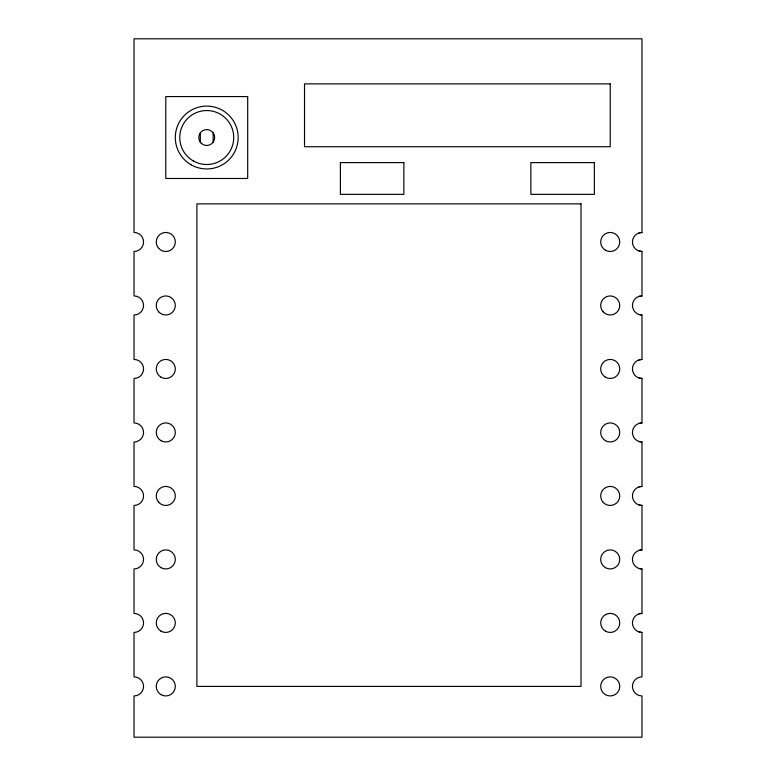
<?xml version="1.0" encoding="UTF-8"?>
<svg xmlns="http://www.w3.org/2000/svg" width="776" height="776" viewBox="0 0 776 776"><rect width="100%" height="100%" fill="white"/><g stroke="black" fill="none" stroke-linecap="round" stroke-linejoin="round"><path stroke-width="1.16" d="M639.017 232.916L641.965 232.451L641.965 38.8L134.035 38.8L134.035 232.451A9.525 9.525 0 0 1 143.56 241.966A9.525 9.525 0 0 1 134.035 251.492L134.035 295.937A9.525 9.525 0 0 1 143.56 305.463A9.525 9.525 0 0 1 134.035 314.988L134.035 359.433A9.525 9.525 0 0 1 143.56 368.949A9.525 9.525 0 0 1 134.035 378.475L134.035 422.92A9.525 9.525 0 0 1 143.56 432.445A9.525 9.525 0 0 1 134.035 441.971L134.035 486.406A9.525 9.525 0 0 1 143.56 495.932A9.525 9.525 0 0 1 134.035 505.457L134.035 549.903A9.525 9.525 0 0 1 143.56 559.428A9.525 9.525 0 0 1 134.035 568.944L134.035 613.389A9.525 9.525 0 0 1 143.56 622.915A9.525 9.525 0 0 1 134.035 632.44L134.035 676.885A9.525 9.525 0 0 1 143.56 686.411A9.525 9.525 0 0 1 134.035 695.936L134.035 737.2L641.965 737.2L641.965 695.927A9.525 9.525 0 0 1 632.44 686.411A9.525 9.525 0 0 1 641.965 676.885L641.965 632.44A9.525 9.525 0 0 1 632.44 622.915A9.525 9.525 0 0 1 641.965 613.389L641.965 568.953A9.525 9.525 0 0 1 632.44 559.428A9.525 9.525 0 0 1 641.965 549.903L641.965 505.457A9.525 9.525 0 0 1 632.44 495.932A9.525 9.525 0 0 1 641.965 486.406L641.965 441.971A9.525 9.525 0 0 1 632.44 432.445A9.525 9.525 0 0 1 641.965 422.92L641.965 378.475A9.525 9.525 0 0 1 632.44 368.949A9.525 9.525 0 0 1 641.965 359.433L641.965 314.988A9.525 9.525 0 0 1 632.44 305.463A9.525 9.525 0 0 1 641.965 295.937L641.965 251.492A9.525 9.525 0 0 1 632.44 241.976A9.525 9.525 0 0 1 641.965 232.451M639.017 296.403L641.965 295.937M639.017 359.899L641.965 359.433M639.017 423.386L641.965 422.92M639.017 486.872L641.965 486.406M639.017 550.368L641.965 549.903M639.017 613.855L641.965 613.389M639.017 251.026L641.965 251.492M639.017 314.522L641.965 314.988M639.017 378.009L641.965 378.475M639.017 441.505L641.965 441.971M639.017 504.992L641.965 505.457M639.017 568.478L641.965 568.953M639.017 631.974L641.965 632.44M213.157 132.861L213.157 142.192M200.315 132.861L200.315 142.192M610.217 83.876L304.512 83.876L304.512 146.732L610.217 146.732L610.217 83.876M247.689 96.573L165.783 96.573L165.783 178.48L247.689 178.48L247.689 96.573M403.869 162.611L340.383 162.611L340.383 194.349L403.869 194.349L403.869 162.611M594.348 162.611L530.852 162.611L530.852 194.349L594.348 194.349L594.348 162.611M581.011 203.875L196.891 203.875L196.891 686.411L581.011 686.411L581.011 203.875M605.455 694.656A9.525 9.525 0 0 0 619.743 686.411A9.525 9.525 0 0 0 605.455 678.156A9.525 9.525 0 0 0 605.455 694.656M605.455 631.16A9.525 9.525 0 0 0 619.743 622.915A9.525 9.525 0 0 0 605.455 614.67A9.525 9.525 0 0 0 605.455 631.16M605.455 567.673A9.525 9.525 0 0 0 619.743 559.428A9.525 9.525 0 0 0 605.455 551.173A9.525 9.525 0 0 0 605.455 567.673M603.136 502.305A9.525 9.525 0 0 0 619.277 498.881A9.525 9.525 0 0 0 608.238 486.62A9.525 9.525 0 0 0 603.136 502.305M605.455 440.69A9.525 9.525 0 0 0 619.743 432.445A9.525 9.525 0 0 0 605.455 424.2A9.525 9.525 0 0 0 605.455 440.69M605.455 377.204A9.525 9.525 0 0 0 619.743 368.949A9.525 9.525 0 0 0 605.455 360.704A9.525 9.525 0 0 0 605.455 377.204M603.136 311.836A9.525 9.525 0 0 0 619.277 308.402A9.525 9.525 0 0 0 608.238 296.151A9.525 9.525 0 0 0 603.136 311.836M605.455 250.221A9.525 9.525 0 0 0 619.743 241.966A9.525 9.525 0 0 0 605.455 233.721A9.525 9.525 0 0 0 605.455 250.221M161.02 694.656A9.525 9.525 0 0 0 175.308 686.411A9.525 9.525 0 0 0 161.02 678.156A9.525 9.525 0 0 0 161.02 694.656M161.02 631.16A9.525 9.525 0 0 0 175.308 622.915A9.525 9.525 0 0 0 161.02 614.67A9.525 9.525 0 0 0 161.02 631.16M161.02 567.673A9.525 9.525 0 0 0 175.308 559.428A9.525 9.525 0 0 0 161.02 551.173A9.525 9.525 0 0 0 161.02 567.673M158.702 502.305A9.525 9.525 0 0 0 174.843 498.881A9.525 9.525 0 0 0 163.804 486.62A9.525 9.525 0 0 0 158.702 502.305M161.02 440.69A9.525 9.525 0 0 0 175.308 432.445A9.525 9.525 0 0 0 161.02 424.2A9.525 9.525 0 0 0 161.02 440.69M161.02 377.204A9.525 9.525 0 0 0 175.308 368.949A9.525 9.525 0 0 0 161.02 360.704A9.525 9.525 0 0 0 161.02 377.204M158.702 311.836A9.525 9.525 0 0 0 174.843 308.402A9.525 9.525 0 0 0 163.804 296.151A9.525 9.525 0 0 0 158.702 311.836M158.702 248.339A9.525 9.525 0 0 0 174.843 244.915A9.525 9.525 0 0 0 163.804 232.654A9.525 9.525 0 0 0 158.702 248.339M191.022 164.745A31.428 31.428 0 0 0 238.164 137.527A31.428 31.428 0 0 0 191.022 110.308A31.428 31.428 0 0 0 191.022 164.745M193.243 160.894A26.985 26.985 0 0 0 233.721 137.527A26.985 26.985 0 0 0 193.243 114.159A26.985 26.985 0 0 0 193.243 160.894M200.839 142.842A7.935 7.935 0 0 0 214.283 139.981A7.935 7.935 0 0 0 205.077 129.767A7.935 7.935 0 0 0 200.839 142.842"/></g></svg>
